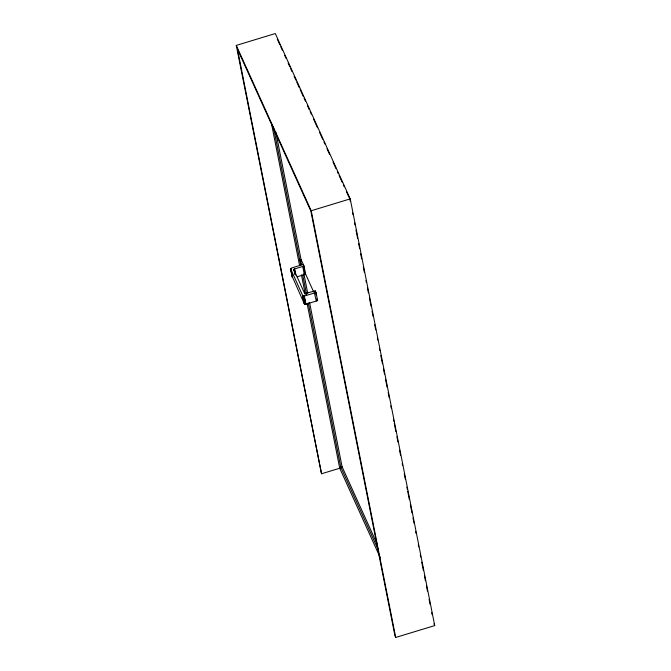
<?xml version="1.0" encoding="UTF-8"?>
<svg xmlns="http://www.w3.org/2000/svg" width="671" height="671" viewBox="0 0 671 671"><rect width="100%" height="100%" fill="white"/><g stroke="black" fill="none" stroke-linecap="round" stroke-linejoin="round"><path stroke-width="1.01" d="M292.355 276.762L304.391 303.98L305.724 304.248L317.626 300.642L316.016 292.514L304.122 296.121L302.789 295.852L290.644 268.895L291.55 267.981L303.284 264.408L304.684 271.52M297.127 276.779L305.64 274.187L304.03 266.06L294.485 268.97L293.915 269.851L304.718 293.63L315.269 290.862L316.016 292.514M321.526 473.768L236.284 45.41L275.295 33.55L350.228 198.884L434.716 625.59L395.705 637.45L394.959 635.798L310.866 211.122L237.433 49.092L321.526 473.768L340.532 467.989M236.284 45.41L311.218 210.744L350.228 198.884M308.249 302.864L340.767 467.1L342.067 466.706L377.396 544.659M277.308 39.144L279.899 44.856M280.763 46.769L282.491 50.577M284.655 55.341L285.947 58.201M288.111 62.965L289.838 66.781M290.702 68.685L291.994 71.545M294.158 76.309L295.886 80.126M296.75 82.03L299.341 87.75M300.205 89.654L303.225 96.33M304.089 98.234L305.389 101.095M307.544 105.859L309.272 109.675M310.136 111.579L311.436 114.439M313.592 119.203L317.484 127.784M319.639 132.548L322.667 139.216M323.959 142.076L324.823 143.98M326.987 148.752L329.578 154.464M333.034 162.088L336.054 168.765M337.354 171.625L338.218 173.529M339.081 175.433L342.101 182.109M343.401 184.97L344.265 186.874M346.421 191.638L349.012 197.358M304.03 266.06L301.036 259.442L299.736 259.845L301.984 264.802M313.969 291.256L316.326 301.036M304.785 272.3L313.416 291.357M316.88 298.989L317.626 300.642M433.969 623.938L434.716 625.59M340.767 467.1L378.251 549.809M380.331 557.827L339.727 468.232L307.15 303.711M349.876 199.262L350.287 201.317M352.527 212.632L352.929 214.686M354.565 222.915L354.967 224.97M355.991 230.111L357.618 238.339M358.633 243.481L359.656 248.622M360.671 253.764L361.686 258.905M363.313 267.125L364.336 272.267M365.963 280.495L366.374 282.55M367.389 287.691L368.404 292.833M369.427 297.974L371.055 306.202M372.07 311.344L373.093 316.486M374.72 324.714L375.735 329.855M377.362 338.075L377.773 340.138M379.4 348.358L379.811 350.421M380.826 355.563L382.453 363.783M383.476 368.924L384.491 374.066M385.506 379.207L387.142 387.435M388.157 392.577L389.172 397.718M390.807 405.947L391.21 408.002M393.449 419.308L393.86 421.371M394.263 423.426L395.89 431.654M396.913 436.796L397.928 441.937M399.555 450.157L400.579 455.299M402.206 463.527L402.608 465.582M404.244 473.81L405.259 478.951M406.886 487.18L407.297 489.234M407.7 491.289L409.335 499.518M410.35 504.659L411.977 512.887M412.992 518.029L414.015 523.17M415.643 531.39L416.054 533.453M418.293 544.76L418.696 546.815M420.323 555.043L420.734 557.098M421.749 562.239L423.376 570.467M424.399 575.609L425.414 580.75M426.437 585.892L427.452 591.034M429.079 599.262L430.094 604.403M431.73 612.623L432.132 614.686M311.218 210.744L395.705 637.45M315.269 290.862L316.075 294.921M302.73 266.454L304.34 274.582M275.84 132.204L301.438 261.489M303.862 273.734L307.737 293.294M309.549 302.47L342.067 466.706M273.315 126.442L300.742 264.961M302.764 275.152L306.639 294.72M271.52 123.766L299.618 265.666M301.455 274.917L305.322 294.46M304.29 296.079L305.901 304.206M304.122 296.121L305.724 304.248M303.946 296.154L305.557 304.282M303.77 296.163L305.38 304.29M303.602 296.163L305.213 304.29M303.435 296.146L305.045 304.273M303.133 296.07L304.886 304.24M302.998 296.012L304.609 304.139M302.881 295.936L304.491 304.064M302.646 295.659L304.391 303.98M294.619 268.92L295.693 275.06M294.368 269.021L295.374 274.103M294.259 269.088L295.265 274.162M294.158 269.155L295.165 274.238M294.074 269.239L295.005 274.397M293.94 269.406L294.502 272.543M290.744 268.635L292.153 275.739M290.686 268.761L292.254 277.022M290.635 269.029L292.304 277.417"/></g></svg>
